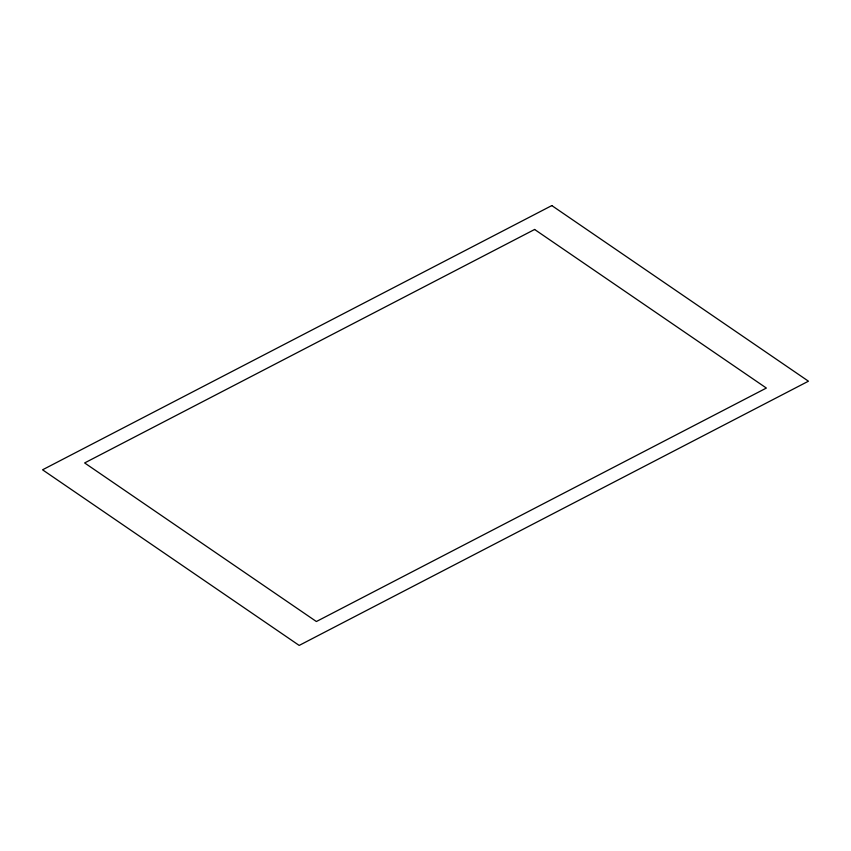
<?xml version="1.0" encoding="UTF-8"?>
<svg xmlns="http://www.w3.org/2000/svg" width="851" height="851" viewBox="0 0 851 851"><rect width="100%" height="100%" fill="white"/><g stroke="black" fill="none" stroke-linecap="round" stroke-linejoin="round"><path stroke-width="1.28" d="M551.82 205.58L42.55 469.805L299.18 645.42L808.45 381.195L551.82 205.58M534.619 229.472L84.632 462.944L316.381 621.528L766.368 388.056L534.619 229.472"/></g></svg>
